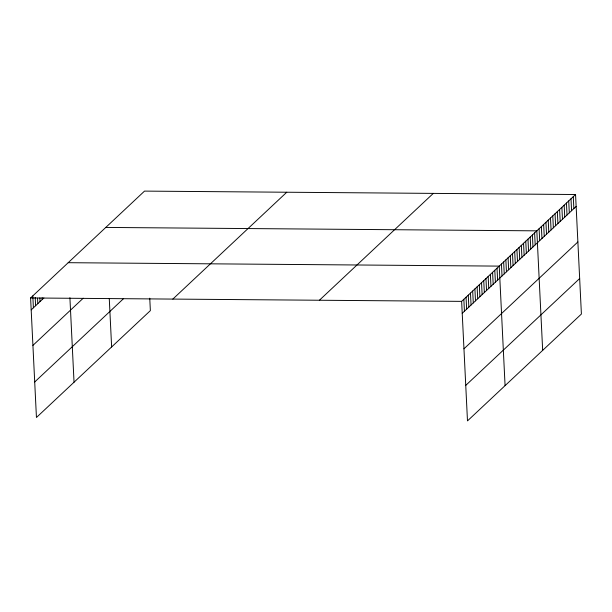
<?xml version="1.0" encoding="UTF-8"?>
<svg xmlns="http://www.w3.org/2000/svg" width="612" height="612" viewBox="0 0 612 612"><rect width="100%" height="100%" fill="white"/><g stroke="black" fill="none" stroke-linecap="round" stroke-linejoin="round"><path stroke-width="0.92" d="M149.756 298.197L150.361 310.628L36.445 417.483L30.6 297.96L144.516 191.105L575.555 194.517L581.4 314.04L467.484 420.895L461.639 301.372L575.555 194.517M31.181 309.886L43.896 297.96M32.918 345.39L83.232 298.205M34.708 381.972L123.563 298.625M172.844 299.084L286.76 192.229M319.395 300.247L433.311 193.392M462.221 313.298L576.137 206.451M463.957 348.809L577.873 241.954M465.747 385.392L579.663 278.537M105.784 227.435L536.823 230.846L542.668 350.37M68.192 262.693L499.231 266.113L505.076 385.637M30.6 297.96L461.639 301.372M573.276 196.659L573.857 208.585M570.996 198.793L571.577 210.719M568.716 200.927L569.305 212.861M566.444 203.069L567.026 214.996M564.165 205.204L564.746 217.13M561.885 207.346L562.466 219.272M559.605 209.48L560.187 221.406M557.325 211.614L557.914 223.541M555.046 213.756L555.635 225.683M552.774 215.891L553.355 227.817M550.494 218.025L551.075 229.951M548.214 220.167L548.796 232.093M545.935 222.301L546.516 234.228M543.655 224.436L544.244 236.37M541.375 226.578L541.964 238.504M539.103 228.712L539.685 240.638M534.613 232.927L535.194 244.854M532.402 235L532.983 246.927M530.191 237.073L530.772 249M527.98 239.147L528.561 251.073M525.762 241.22L526.351 253.146M523.551 243.293L524.14 255.219M521.34 245.366L521.929 257.3M519.129 247.447L519.718 259.373M516.918 249.52L517.5 261.446M514.707 251.593L515.289 263.52M512.496 253.666L513.078 265.593M510.286 255.74L510.867 267.666M508.075 257.813L508.656 269.739M505.864 259.886L506.445 271.82M503.653 261.967L504.234 273.893M501.442 264.04L502.024 275.966M497.021 268.186L497.602 280.112M494.81 270.259L495.391 282.186M492.591 272.332L493.18 284.259M490.38 274.406L490.969 286.339M488.169 276.486L488.758 288.413M485.959 278.559L486.548 290.486M483.748 280.633L484.329 292.559M481.537 282.706L482.118 294.632M479.326 284.779L479.907 296.705M477.115 286.852L477.697 298.778M474.904 288.925L475.486 300.859M472.693 291.006L473.275 302.932M470.483 293.079L471.064 305.005M468.272 295.152L468.853 307.079M466.061 297.225L466.642 309.152M463.85 299.299L464.432 311.225M109.273 298.648L111.629 346.958M69.906 297.7L74.037 382.217M42.151 297.677L42.243 299.513M39.849 297.922L40.032 301.586M37.546 298.159L37.814 303.659M35.205 297.478L35.603 305.74M32.811 295.887L33.392 307.813"/></g></svg>
